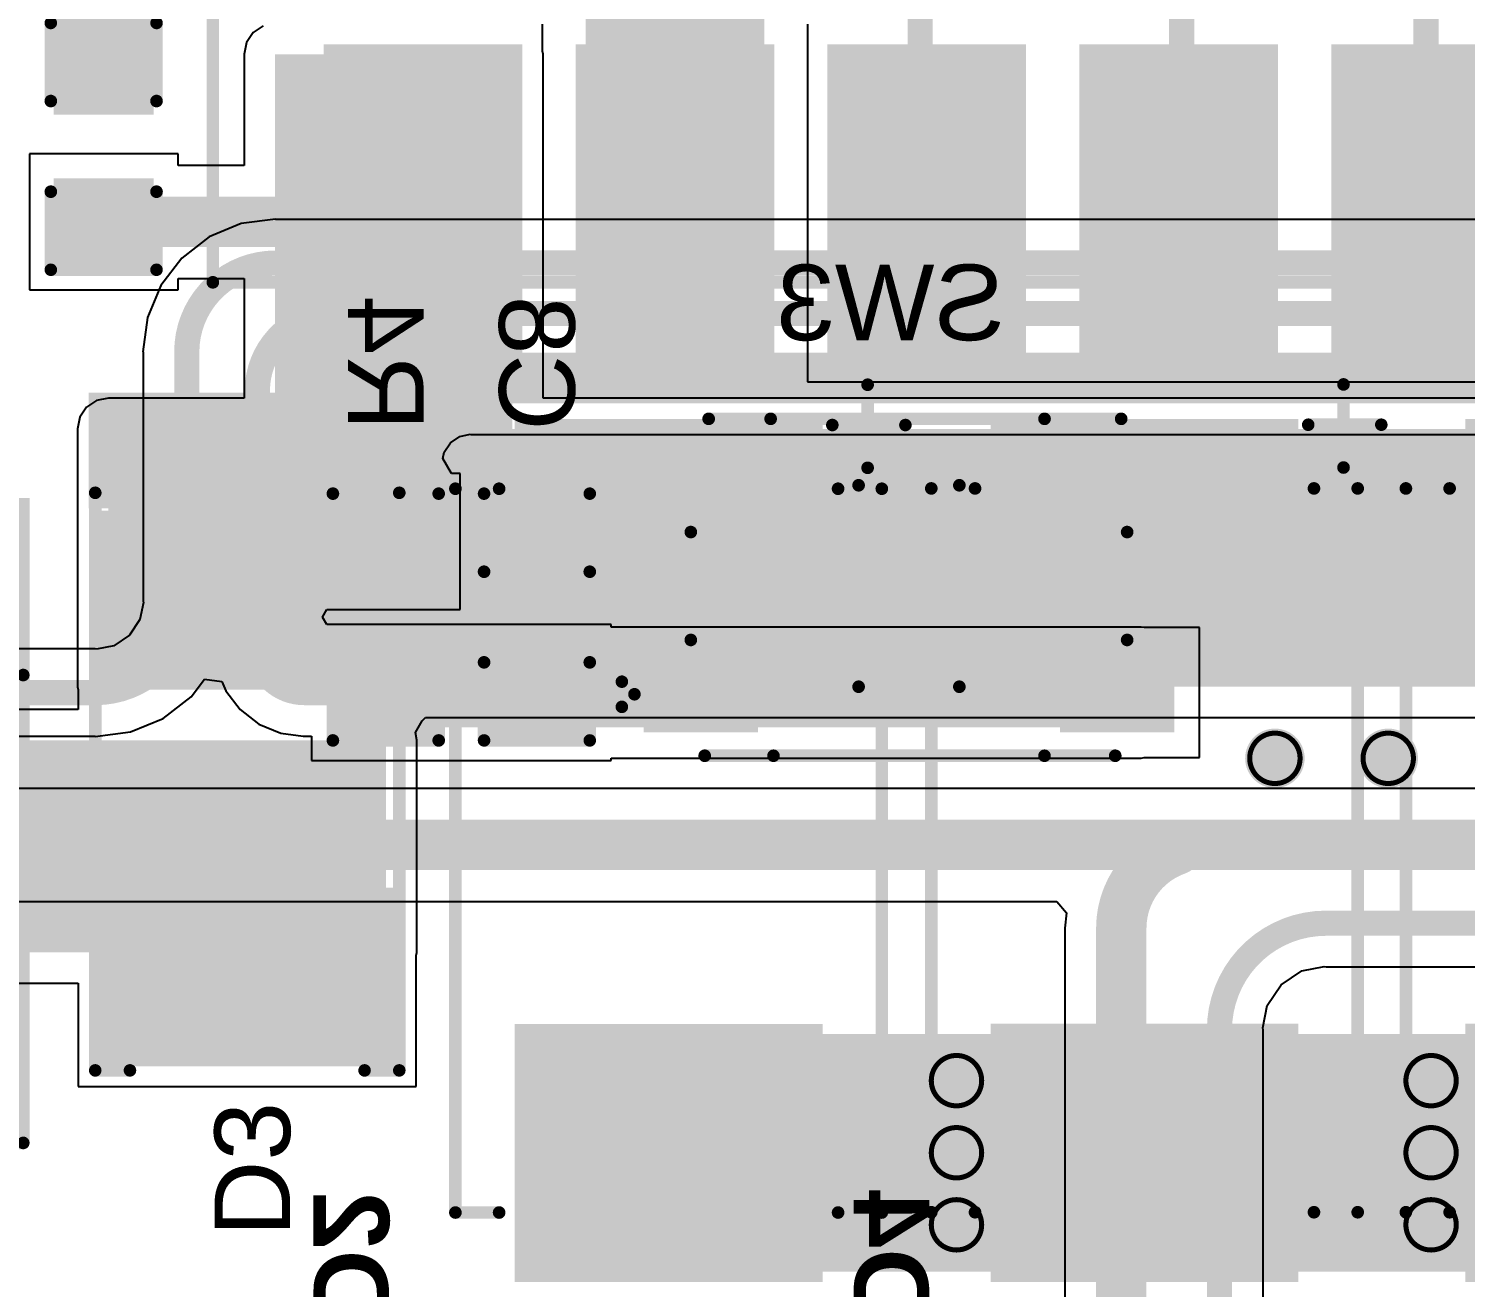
# Model space of a CAD drawing. Header units: inches. Extents: x -46 to 312, y 0 to 111.
# Drawn here: x -12.74 to 1.74, y 6.3 to 18.99 of the extents above; entities that cross this region are included whole.
import ezdxf

# ---------------------------------------------------------------- set-up
doc = ezdxf.new("R2010")
doc.units = ezdxf.units.IN
for name, color, linetype in [('Bottom Layer', 5, 'Continuous'), ('Bottom Overlay', 54, 'Continuous'), ('Bottom Paste', 16, 'Continuous'), ('Bottom Solder', 6, 'Continuous'), ('Drill Drawing', 1, 'Continuous'), ('Top Layer', 1, 'Continuous'), ('Top Overlay', 2, 'Continuous'), ('Top Paste', 8, 'Continuous'), ('Top Solder', 216, 'Continuous'), ('Via Holes', 16, 'Continuous')]:
    doc.layers.add(name, color=color, linetype=linetype)
doc.styles.add('Arial', font='', dxfattribs={"height": 0.2})
doc.styles.add('Arial_Bold', font='', dxfattribs={"height": 0.2})
doc.styles.get('Arial').set_extended_font_data('Arial')
doc.styles.get('Arial_Bold').set_extended_font_data('Arial', bold=True)

# ---------------------------------------------------------------- blocks, each defined once
blk = doc.blocks.new('TSA016A2518A_B_14')
at = {"layer": 'Bottom Layer'}
for points in [[(-2.625, 1.425), (-1.575, 1.425), (-1.575, 0.725), (-2.625, 0.725)], [(1.575, 1.425), (2.625, 1.425), (2.625, 0.725), (1.575, 0.725)], [(-2.625, -0.725), (-1.575, -0.725), (-1.575, -1.425), (-2.625, -1.425)], [(1.575, -0.725), (2.625, -0.725), (2.625, -1.425), (1.575, -1.425)]]:
    blk.add_hatch(color=5, dxfattribs=at).paths.add_polyline_path(points)
at = {"layer": 'Bottom Paste'}
for points in [[(-2.625, 1.425), (-1.575, 1.425), (-1.575, 0.725), (-2.625, 0.725)], [(1.575, 1.425), (2.625, 1.425), (2.625, 0.725), (1.575, 0.725)], [(-2.625, -0.725), (-1.575, -0.725), (-1.575, -1.425), (-2.625, -1.425)], [(1.575, -0.725), (2.625, -0.725), (2.625, -1.425), (1.575, -1.425)]]:
    blk.add_hatch(color=16, dxfattribs=at).paths.add_polyline_path(points)
at = {"layer": 'Bottom Solder'}
for points in [[(-2.676, 1.476), (-1.524, 1.476), (-1.524, 0.674), (-2.676, 0.674)], [(1.524, 1.476), (2.676, 1.476), (2.676, 0.674), (1.524, 0.674)], [(-2.676, -0.674), (-1.524, -0.674), (-1.524, -1.476), (-2.676, -1.476)], [(1.524, -0.674), (2.676, -0.674), (2.676, -1.476), (1.524, -1.476)]]:
    blk.add_hatch(color=6, dxfattribs=at).paths.add_polyline_path(points)
at = {"layer": 'Bottom Overlay', "const_width": 0.127}
for points in [[(-2.02, 1.686), (-1.395, 1.686)], [(-1.395, 1.686), (1.367, 1.686)], [(1.367, 1.686), (2.14, 1.686)], [(-0.508, 1.016), (0.508, 1.016)], [(-2.2, -0.544), (-2.2, 0.544)], [(2.2, -0.544), (2.2, 0.544)], [(-2.896, -0.965), (-2.769, -1.092)], [(-2.896, -1.219), (-2.896, -0.965)], [(-0.508, -1.016), (0.508, -1.016)], [(-2.896, -1.219), (-2.769, -1.092)], [(-2.06, -1.712), (-1.366, -1.712)], [(-1.366, -1.712), (1.366, -1.712)], [(1.366, -1.712), (2.08, -1.712)]]:
    blk.add_lwpolyline(points, dxfattribs=at)
at = {"layer": 'Bottom Overlay', "const_width": 0.0635}
for points in [[(-2.052, 1.686, 1), (-1.988, 1.686, 1)], [(-1.427, 1.686, 1), (-1.363, 1.686, 1)], [(-1.427, 1.686, 1), (-1.363, 1.686, 1)], [(1.335, 1.686, 1), (1.399, 1.686, 1)], [(1.335, 1.686, 1), (1.399, 1.686, 1)], [(2.108, 1.686, 1), (2.172, 1.686, 1)], [(-0.54, 1.016, 1), (-0.476, 1.016, 1)], [(-0.54, 1.016, 1), (-0.476, 1.016, 1)], [(0.476, 1.016, 1), (0.54, 1.016, 1)], [(0.476, 1.016, 1), (0.54, 1.016, 1)], [(-2.232, 0.544, 1), (-2.168, 0.544, 1)], [(2.168, 0.544, 1), (2.232, 0.544, 1)], [(-2.232, -0.544, 1), (-2.168, -0.544, 1)], [(2.168, -0.544, 1), (2.232, -0.544, 1)], [(-2.927, -0.965, 1), (-2.864, -0.965, 1)], [(-2.927, -0.965, 1), (-2.864, -0.965, 1)], [(-0.54, -1.016, 1), (-0.476, -1.016, 1)], [(-0.54, -1.016, 1), (-0.476, -1.016, 1)], [(0.476, -1.016, 1), (0.54, -1.016, 1)], [(0.476, -1.016, 1), (0.54, -1.016, 1)], [(-2.927, -1.219, 1), (-2.864, -1.219, 1)], [(-2.927, -1.219, 1), (-2.864, -1.219, 1)], [(-2.8, -1.092, 1), (-2.737, -1.092, 1)], [(-2.8, -1.092, 1), (-2.737, -1.092, 1)], [(-2.092, -1.712, 1), (-2.028, -1.712, 1)], [(-1.398, -1.712, 1), (-1.335, -1.712, 1)], [(-1.398, -1.712, 1), (-1.335, -1.712, 1)], [(1.335, -1.712, 1), (1.398, -1.712, 1)], [(1.335, -1.712, 1), (1.398, -1.712, 1)], [(2.048, -1.712, 1), (2.112, -1.712, 1)]]:
    blk.add_lwpolyline(points, format="xyb", close=True, dxfattribs=at)
at = {"layer": 'Bottom Overlay', "const_width": 0.127}
for points in [[(-0.508, -1.016, -1), (-0.508, 1.016)], [(0.508, 1.016, -1), (0.508, -1.016)]]:
    blk.add_lwpolyline(points, format="xyb", dxfattribs=at)
blk = doc.blocks.new('HC_12_M______SMD_17')
at = {"layer": 'Top Layer'}
for points in [[(-14.873, 6.906), (-11.873, 6.906), (-11.873, 5.106), (-14.873, 5.106)], [(-14.873, 4.366), (-11.873, 4.366), (-11.873, 2.566), (-14.873, 2.566)], [(-14.873, 1.826), (-11.873, 1.826), (-11.873, 0.026), (-14.873, 0.026)], [(-14.873, -0.714), (-11.873, -0.714), (-11.873, -2.514), (-14.873, -2.514)], [(-14.873, -3.254), (-11.873, -3.254), (-11.873, -5.054), (-14.873, -5.054)]]:
    blk.add_hatch(color=1, dxfattribs=at).paths.add_polyline_path(points)
at = {"layer": 'Top Paste'}
for points in [[(-14.873, 6.906), (-11.873, 6.906), (-11.873, 5.106), (-14.873, 5.106)], [(-14.873, 4.366), (-11.873, 4.366), (-11.873, 2.566), (-14.873, 2.566)], [(-14.873, 1.826), (-11.873, 1.826), (-11.873, 0.026), (-14.873, 0.026)], [(-14.873, -0.714), (-11.873, -0.714), (-11.873, -2.514), (-14.873, -2.514)], [(-14.873, -3.254), (-11.873, -3.254), (-11.873, -5.054), (-14.873, -5.054)]]:
    blk.add_hatch(color=8, dxfattribs=at).paths.add_polyline_path(points)
at = {"layer": 'Top Solder'}
for points in [[(-14.975, 7.008), (-11.772, 7.008), (-11.772, 5.005), (-14.975, 5.005)], [(-14.975, 4.468), (-11.772, 4.468), (-11.772, 2.465), (-14.975, 2.465)], [(-14.975, 1.928), (-11.772, 1.928), (-11.772, -0.075), (-14.975, -0.075)], [(-14.975, -0.612), (-11.772, -0.612), (-11.772, -2.615), (-14.975, -2.615)], [(-14.975, -3.152), (-11.772, -3.152), (-11.772, -5.155), (-14.975, -5.155)]]:
    blk.add_hatch(color=216, dxfattribs=at).paths.add_polyline_path(points)
at = {"layer": 'Top Overlay', "const_width": 0.127}
for points in [[(-14.173, 8.126), (13.627, 8.126)], [(-14.173, 8.126), (-14.173, -6.274)]]:
    blk.add_lwpolyline(points, dxfattribs=at)
at = {"layer": 'Top Overlay', "const_width": 0.0635}
blk.add_lwpolyline([(-14.205, 8.126, 1), (-14.141, 8.126, 1)], format="xyb", close=True, dxfattribs=at)
blk.add_lwpolyline([(-14.205, 8.126, 1), (-14.141, 8.126, 1)], format="xyb", close=True, dxfattribs=at)
blk = doc.blocks.new('CASE_D_20')
at = {"layer": 'Top Layer'}
for points in [[(-4.25, 1.45), (-1.85, 1.45), (-1.85, -1.45), (-4.25, -1.45)], [(1.85, 1.45), (4.25, 1.45), (4.25, -1.45), (1.85, -1.45)]]:
    blk.add_hatch(color=1, dxfattribs=at).paths.add_polyline_path(points)
at = {"layer": 'Top Paste'}
for points in [[(-4.25, 1.45), (-1.85, 1.45), (-1.85, -1.45), (-4.25, -1.45)], [(1.85, 1.45), (4.25, 1.45), (4.25, -1.45), (1.85, -1.45)]]:
    blk.add_hatch(color=8, dxfattribs=at).paths.add_polyline_path(points)
at = {"layer": 'Top Solder'}
for points in [[(-4.352, 1.552), (-1.748, 1.552), (-1.748, -1.552), (-4.352, -1.552)], [(1.748, 1.552), (4.352, 1.552), (4.352, -1.552), (1.748, -1.552)]]:
    blk.add_hatch(color=216, dxfattribs=at).paths.add_polyline_path(points)
at = {"layer": 'Top Overlay', "const_width": 0.127}
for points in [[(-4.293, 1.651), (-4.293, 2.388)], [(-3.65, 1.709), (-3.65, 2.15)], [(3.65, 2.15), (-3.65, 2.15)], [(3.65, 1.709), (3.65, 2.15)], [(-3.861, 2.007), (-4.699, 2.007)], [(-3.65, -2.15), (-3.65, -1.709)], [(3.65, -2.15), (3.65, -1.709)], [(3.65, -2.15), (-3.65, -2.15)]]:
    blk.add_lwpolyline(points, dxfattribs=at)
at = {"layer": 'Top Overlay', "const_width": 0.0635}
for points in [[(-4.324, 2.388, 1), (-4.261, 2.388, 1)], [(-3.682, 2.15, 1), (-3.618, 2.15, 1)], [(-3.682, 2.15, 1), (-3.618, 2.15, 1)], [(3.618, 2.15, 1), (3.682, 2.15, 1)], [(3.618, 2.15, 1), (3.682, 2.15, 1)], [(-4.731, 2.007, 1), (-4.667, 2.007, 1)], [(-3.893, 2.007, 1), (-3.829, 2.007, 1)], [(-3.682, 1.709, 1), (-3.618, 1.709, 1)], [(3.618, 1.709, 1), (3.682, 1.709, 1)], [(-4.324, 1.651, 1), (-4.261, 1.651, 1)], [(-3.682, -1.709, 1), (-3.618, -1.709, 1)], [(3.618, -1.709, 1), (3.682, -1.709, 1)], [(-3.682, -2.15, 1), (-3.618, -2.15, 1)], [(-3.682, -2.15, 1), (-3.618, -2.15, 1)], [(3.618, -2.15, 1), (3.682, -2.15, 1)], [(3.618, -2.15, 1), (3.682, -2.15, 1)]]:
    blk.add_lwpolyline(points, format="xyb", close=True, dxfattribs=at)
blk = doc.blocks.new('CASE_D_21')
at = {"layer": 'Top Layer'}
for points in [[(-4.25, 1.45), (-1.85, 1.45), (-1.85, -1.45), (-4.25, -1.45)], [(1.85, 1.45), (4.25, 1.45), (4.25, -1.45), (1.85, -1.45)]]:
    blk.add_hatch(color=1, dxfattribs=at).paths.add_polyline_path(points)
at = {"layer": 'Top Paste'}
for points in [[(-4.25, 1.45), (-1.85, 1.45), (-1.85, -1.45), (-4.25, -1.45)], [(1.85, 1.45), (4.25, 1.45), (4.25, -1.45), (1.85, -1.45)]]:
    blk.add_hatch(color=8, dxfattribs=at).paths.add_polyline_path(points)
at = {"layer": 'Top Solder'}
for points in [[(-4.352, 1.552), (-1.748, 1.552), (-1.748, -1.552), (-4.352, -1.552)], [(1.748, 1.552), (4.352, 1.552), (4.352, -1.552), (1.748, -1.552)]]:
    blk.add_hatch(color=216, dxfattribs=at).paths.add_polyline_path(points)
at = {"layer": 'Top Overlay', "const_width": 0.127}
for points in [[(-4.293, 1.651), (-4.293, 2.388)], [(3.65, 2.15), (-3.65, 2.15)], [(-3.65, 1.709), (-3.65, 2.15)], [(3.65, 1.709), (3.65, 2.15)], [(-3.861, 2.007), (-4.699, 2.007)], [(-3.65, -2.15), (-3.65, -1.709)], [(3.65, -2.15), (3.65, -1.709)], [(3.65, -2.15), (-3.65, -2.15)]]:
    blk.add_lwpolyline(points, dxfattribs=at)
at = {"layer": 'Top Overlay', "const_width": 0.0635}
for points in [[(-4.324, 2.388, 1), (-4.261, 2.388, 1)], [(-3.682, 2.15, 1), (-3.618, 2.15, 1)], [(-3.682, 2.15, 1), (-3.618, 2.15, 1)], [(3.618, 2.15, 1), (3.682, 2.15, 1)], [(3.618, 2.15, 1), (3.682, 2.15, 1)], [(-4.731, 2.007, 1), (-4.667, 2.007, 1)], [(-3.893, 2.007, 1), (-3.829, 2.007, 1)], [(-3.682, 1.709, 1), (-3.618, 1.709, 1)], [(3.618, 1.709, 1), (3.682, 1.709, 1)], [(-4.324, 1.651, 1), (-4.261, 1.651, 1)], [(-3.682, -1.709, 1), (-3.618, -1.709, 1)], [(3.618, -1.709, 1), (3.682, -1.709, 1)], [(-3.682, -2.15, 1), (-3.618, -2.15, 1)], [(-3.682, -2.15, 1), (-3.618, -2.15, 1)], [(3.618, -2.15, 1), (3.682, -2.15, 1)], [(3.618, -2.15, 1), (3.682, -2.15, 1)]]:
    blk.add_lwpolyline(points, format="xyb", close=True, dxfattribs=at)
blk = doc.blocks.new('SMA_DO_214AC__58')
at = {"layer": 'Top Layer'}
for points in [[(-2.7, 1.4), (-1.1, 1.4), (-1.1, -1.4), (-2.7, -1.4)], [(1.1, 1.4), (2.7, 1.4), (2.7, -1.4), (1.1, -1.4)]]:
    blk.add_hatch(color=1, dxfattribs=at).paths.add_polyline_path(points)
at = {"layer": 'Top Overlay'}
blk.add_hatch(color=2, dxfattribs=at).paths.add_polyline_path([(-3.992, -1.6), (-2.825, -1.6), (-2.825, 1.6), (-3.992, 1.6)])
at = {"layer": 'Top Paste'}
for points in [[(-2.7, 1.4), (-1.1, 1.4), (-1.1, -1.4), (-2.7, -1.4)], [(1.1, 1.4), (2.7, 1.4), (2.7, -1.4), (1.1, -1.4)]]:
    blk.add_hatch(color=8, dxfattribs=at).paths.add_polyline_path(points)
at = {"layer": 'Top Solder'}
for points in [[(-2.802, 1.502), (-0.998, 1.502), (-0.998, -1.502), (-2.802, -1.502)], [(0.998, 1.502), (2.802, 1.502), (2.802, -1.502), (0.998, -1.502)]]:
    blk.add_hatch(color=216, dxfattribs=at).paths.add_polyline_path(points)
at = {"layer": 'Top Overlay', "const_width": 0.127}
for points in [[(2.842, 1.533), (-2.983, 1.533)], [(2.842, 1.183), (2.842, 1.533)], [(2.842, -1.533), (2.842, -1.183)], [(2.842, -1.533), (-2.983, -1.533)]]:
    blk.add_lwpolyline(points, dxfattribs=at)
at = {"layer": 'Top Overlay', "const_width": 0.0635}
for points in [[(-3.015, 1.533, 1), (-2.951, 1.533, 1)], [(2.811, 1.533, 1), (2.874, 1.533, 1)], [(2.811, 1.533, 1), (2.874, 1.533, 1)], [(2.811, 1.183, 1), (2.874, 1.183, 1)], [(2.811, -1.183, 1), (2.874, -1.183, 1)], [(-3.015, -1.533, 1), (-2.951, -1.533, 1)], [(2.811, -1.533, 1), (2.874, -1.533, 1)], [(2.811, -1.533, 1), (2.874, -1.533, 1)]]:
    blk.add_lwpolyline(points, format="xyb", close=True, dxfattribs=at)
blk = doc.blocks.new('SMA_60')
at = {"layer": 'Top Layer'}
for points in [[(-3.25, 0.85), (-0.75, 0.85), (-0.75, -0.85), (-3.25, -0.85)], [(0.75, 0.85), (3.25, 0.85), (3.25, -0.85), (0.75, -0.85)]]:
    blk.add_hatch(color=1, dxfattribs=at).paths.add_polyline_path(points)
at = {"layer": 'Top Overlay'}
for points in [[(-4.445, -1.422), (-3.278, -1.422), (-3.278, 1.422), (-4.445, 1.422)], [(-3.3, 0.924), (-2.596, 0.924), (-2.596, 1.422), (-3.3, 1.422)], [(-3.3, -1.422), (-2.596, -1.422), (-2.596, -0.924), (-3.3, -0.924)]]:
    blk.add_hatch(color=2, dxfattribs=at).paths.add_polyline_path(points)
at = {"layer": 'Top Paste'}
for points in [[(-3.25, 0.85), (-0.75, 0.85), (-0.75, -0.85), (-3.25, -0.85)], [(0.75, 0.85), (3.25, 0.85), (3.25, -0.85), (0.75, -0.85)]]:
    blk.add_hatch(color=8, dxfattribs=at).paths.add_polyline_path(points)
at = {"layer": 'Top Solder'}
for points in [[(-3.352, 0.952), (-0.648, 0.952), (-0.648, -0.952), (-3.352, -0.952)], [(0.648, 0.952), (3.352, 0.952), (3.352, -0.952), (0.648, -0.952)]]:
    blk.add_hatch(color=216, dxfattribs=at).paths.add_polyline_path(points)
at = {"layer": 'Top Overlay', "const_width": 0.127}
for points in [[(2.061, 1.358), (-2.658, 1.358)], [(2.061, 1.012), (2.061, 1.358)], [(2.061, -1.358), (2.061, -1.012)], [(2.061, -1.358), (-2.658, -1.358)]]:
    blk.add_lwpolyline(points, dxfattribs=at)
at = {"layer": 'Top Overlay', "const_width": 0.0635}
for points in [[(-2.69, 1.358, 1), (-2.626, 1.358, 1)], [(2.029, 1.358, 1), (2.093, 1.358, 1)], [(2.029, 1.358, 1), (2.093, 1.358, 1)], [(2.029, 1.012, 1), (2.093, 1.012, 1)], [(2.029, -1.012, 1), (2.093, -1.012, 1)], [(-2.69, -1.358, 1), (-2.626, -1.358, 1)], [(2.029, -1.358, 1), (2.093, -1.358, 1)], [(2.029, -1.358, 1), (2.093, -1.358, 1)]]:
    blk.add_lwpolyline(points, format="xyb", close=True, dxfattribs=at)
blk = doc.blocks.new('RES_0603_B_87')
at = {"layer": 'Bottom Layer'}
for points in [[(-1.143, -0.4445), (-1.143, 0.4445), (-0.381, 0.4445), (-0.381, -0.4445)], [(0.381, -0.4445), (0.381, 0.4445), (1.143, 0.4445), (1.143, -0.4445)]]:
    blk.add_hatch(color=5, dxfattribs=at).paths.add_polyline_path(points)
at = {"layer": 'Bottom Paste'}
for points in [[(-1.143, -0.4445), (-1.143, 0.4445), (-0.381, 0.4445), (-0.381, -0.4445)], [(0.381, -0.4445), (0.381, 0.4445), (1.143, 0.4445), (1.143, -0.4445)]]:
    blk.add_hatch(color=16, dxfattribs=at).paths.add_polyline_path(points)
at = {"layer": 'Bottom Solder'}
for points in [[(-1.2446, -0.5461), (-1.2446, 0.5461), (-0.2794, 0.5461), (-0.2794, -0.5461)], [(0.2794, -0.5461), (0.2794, 0.5461), (1.2446, 0.5461), (1.2446, -0.5461)]]:
    blk.add_hatch(color=6, dxfattribs=at).paths.add_polyline_path(points)
at = {"layer": 'Bottom Overlay', "const_width": 0.127}
for points in [[(-1.2446, -0.5334), (-1.2446, 0.5334)], [(1.2446, 0.5334), (-1.2446, 0.5334)], [(1.2446, -0.5334), (1.2446, 0.5334)], [(1.2446, -0.5334), (-1.2446, -0.5334)]]:
    blk.add_lwpolyline(points, dxfattribs=at)
at = {"layer": 'Bottom Overlay', "const_width": 0.0635}
for points in [[(-1.27635, 0.5334, 1), (-1.21285, 0.5334, 1)], [(-1.27635, 0.5334, 1), (-1.21285, 0.5334, 1)], [(1.21285, 0.5334, 1), (1.27635, 0.5334, 1)], [(1.21285, 0.5334, 1), (1.27635, 0.5334, 1)], [(-1.27635, -0.5334, 1), (-1.21285, -0.5334, 1)], [(-1.27635, -0.5334, 1), (-1.21285, -0.5334, 1)], [(1.21285, -0.5334, 1), (1.27635, -0.5334, 1)], [(1.21285, -0.5334, 1), (1.27635, -0.5334, 1)]]:
    blk.add_lwpolyline(points, format="xyb", close=True, dxfattribs=at)
blk = doc.blocks.new('CASE_D_91')
at = {"layer": 'Top Layer'}
for points in [[(-4.25, 1.45), (-1.85, 1.45), (-1.85, -1.45), (-4.25, -1.45)], [(1.85, 1.45), (4.25, 1.45), (4.25, -1.45), (1.85, -1.45)]]:
    blk.add_hatch(color=1, dxfattribs=at).paths.add_polyline_path(points)
at = {"layer": 'Top Paste'}
for points in [[(-4.25, 1.45), (-1.85, 1.45), (-1.85, -1.45), (-4.25, -1.45)], [(1.85, 1.45), (4.25, 1.45), (4.25, -1.45), (1.85, -1.45)]]:
    blk.add_hatch(color=8, dxfattribs=at).paths.add_polyline_path(points)
at = {"layer": 'Top Solder'}
for points in [[(-4.352, 1.552), (-1.748, 1.552), (-1.748, -1.552), (-4.352, -1.552)], [(1.748, 1.552), (4.352, 1.552), (4.352, -1.552), (1.748, -1.552)]]:
    blk.add_hatch(color=216, dxfattribs=at).paths.add_polyline_path(points)
at = {"layer": 'Top Overlay', "const_width": 0.127}
for points in [[(-4.293, 1.651), (-4.293, 2.388)], [(-3.65, 1.709), (-3.65, 2.15)], [(3.65, 2.15), (-3.65, 2.15)], [(3.65, 1.709), (3.65, 2.15)], [(-3.861, 2.007), (-4.699, 2.007)], [(-3.65, -2.15), (-3.65, -1.709)], [(3.65, -2.15), (3.65, -1.709)], [(3.65, -2.15), (-3.65, -2.15)]]:
    blk.add_lwpolyline(points, dxfattribs=at)
at = {"layer": 'Top Overlay', "const_width": 0.0635}
for points in [[(-4.324, 2.388, 1), (-4.261, 2.388, 1)], [(-3.682, 2.15, 1), (-3.618, 2.15, 1)], [(-3.682, 2.15, 1), (-3.618, 2.15, 1)], [(3.618, 2.15, 1), (3.682, 2.15, 1)], [(3.618, 2.15, 1), (3.682, 2.15, 1)], [(-4.731, 2.007, 1), (-4.667, 2.007, 1)], [(-3.893, 2.007, 1), (-3.829, 2.007, 1)], [(-3.682, 1.709, 1), (-3.618, 1.709, 1)], [(3.618, 1.709, 1), (3.682, 1.709, 1)], [(-4.324, 1.651, 1), (-4.261, 1.651, 1)], [(-3.682, -1.709, 1), (-3.618, -1.709, 1)], [(3.618, -1.709, 1), (3.682, -1.709, 1)], [(-3.682, -2.15, 1), (-3.618, -2.15, 1)], [(-3.682, -2.15, 1), (-3.618, -2.15, 1)], [(3.618, -2.15, 1), (3.682, -2.15, 1)], [(3.618, -2.15, 1), (3.682, -2.15, 1)]]:
    blk.add_lwpolyline(points, format="xyb", close=True, dxfattribs=at)
blk = doc.blocks.new('C__0603_B_93')
at = {"layer": 'Bottom Layer'}
for points in [[(-1.143, -0.445), (-1.143, 0.445), (-0.381, 0.445), (-0.381, -0.445)], [(0.381, -0.445), (0.381, 0.445), (1.143, 0.445), (1.143, -0.445)]]:
    blk.add_hatch(color=5, dxfattribs=at).paths.add_polyline_path(points)
at = {"layer": 'Bottom Paste'}
for points in [[(-1.143, -0.445), (-1.143, 0.445), (-0.381, 0.445), (-0.381, -0.445)], [(0.381, -0.445), (0.381, 0.445), (1.143, 0.445), (1.143, -0.445)]]:
    blk.add_hatch(color=16, dxfattribs=at).paths.add_polyline_path(points)
at = {"layer": 'Bottom Solder'}
for points in [[(-1.203, -0.504), (-1.203, 0.504), (-0.321, 0.504), (-0.321, -0.504)], [(0.321, -0.504), (0.321, 0.504), (1.203, 0.504), (1.203, -0.504)]]:
    blk.add_hatch(color=6, dxfattribs=at).paths.add_polyline_path(points)
at = {"layer": 'Bottom Overlay', "const_width": 0.127}
for points in [[(-1.245, 0.533), (-0.457, 0.533)], [(-1.245, 0.533), (-1.245, -0.533)], [(0.457, 0.533), (1.245, 0.533)], [(1.245, 0.533), (1.245, -0.533)], [(-1.245, -0.533), (-0.457, -0.533)], [(0.457, -0.533), (1.245, -0.533)]]:
    blk.add_lwpolyline(points, dxfattribs=at)
at = {"layer": 'Bottom Overlay', "const_width": 0.0635}
for points in [[(-1.276, 0.533, 1), (-1.213, 0.533, 1)], [(-1.276, 0.533, 1), (-1.213, 0.533, 1)], [(-0.489, 0.533, 1), (-0.425, 0.533, 1)], [(0.425, 0.533, 1), (0.489, 0.533, 1)], [(1.213, 0.533, 1), (1.276, 0.533, 1)], [(1.213, 0.533, 1), (1.276, 0.533, 1)], [(-1.276, -0.533, 1), (-1.213, -0.533, 1)], [(-1.276, -0.533, 1), (-1.213, -0.533, 1)], [(-0.489, -0.533, 1), (-0.425, -0.533, 1)], [(0.425, -0.533, 1), (0.489, -0.533, 1)], [(1.213, -0.533, 1), (1.276, -0.533, 1)], [(1.213, -0.533, 1), (1.276, -0.533, 1)]]:
    blk.add_lwpolyline(points, format="xyb", close=True, dxfattribs=at)
blk = doc.blocks.new('C__0603_99')
at = {"layer": 'Top Layer'}
for points in [[(-0.381, 0.445), (-0.381, -0.445), (-1.143, -0.445), (-1.143, 0.445)], [(1.143, 0.445), (1.143, -0.445), (0.381, -0.445), (0.381, 0.445)]]:
    blk.add_hatch(color=1, dxfattribs=at).paths.add_polyline_path(points)
at = {"layer": 'Top Paste'}
for points in [[(-0.381, 0.445), (-0.381, -0.445), (-1.143, -0.445), (-1.143, 0.445)], [(1.143, 0.445), (1.143, -0.445), (0.381, -0.445), (0.381, 0.445)]]:
    blk.add_hatch(color=8, dxfattribs=at).paths.add_polyline_path(points)
at = {"layer": 'Top Solder'}
for points in [[(-0.321, 0.504), (-0.321, -0.504), (-1.203, -0.504), (-1.203, 0.504)], [(1.203, 0.504), (1.203, -0.504), (0.321, -0.504), (0.321, 0.504)]]:
    blk.add_hatch(color=216, dxfattribs=at).paths.add_polyline_path(points)
at = {"layer": 'Top Overlay', "const_width": 0.127}
for points in [[(-1.245, 0.533), (-1.245, -0.533)], [(-1.245, 0.533), (-0.457, 0.533)], [(0.457, 0.533), (1.245, 0.533)], [(1.245, 0.533), (1.245, -0.533)], [(-1.245, -0.533), (-0.457, -0.533)], [(0.457, -0.533), (1.245, -0.533)]]:
    blk.add_lwpolyline(points, dxfattribs=at)
at = {"layer": 'Top Overlay', "const_width": 0.0635}
for points in [[(-1.276, 0.533, 1), (-1.213, 0.533, 1)], [(-1.276, 0.533, 1), (-1.213, 0.533, 1)], [(-0.489, 0.533, 1), (-0.425, 0.533, 1)], [(0.425, 0.533, 1), (0.489, 0.533, 1)], [(1.213, 0.533, 1), (1.276, 0.533, 1)], [(1.213, 0.533, 1), (1.276, 0.533, 1)], [(-1.276, -0.533, 1), (-1.213, -0.533, 1)], [(-1.276, -0.533, 1), (-1.213, -0.533, 1)], [(-0.489, -0.533, 1), (-0.425, -0.533, 1)], [(0.425, -0.533, 1), (0.489, -0.533, 1)], [(1.213, -0.533, 1), (1.276, -0.533, 1)], [(1.213, -0.533, 1), (1.276, -0.533, 1)]]:
    blk.add_lwpolyline(points, format="xyb", close=True, dxfattribs=at)

msp = doc.modelspace()

# ---------------------------------------------------------------- hatches: boundary and pattern name
at = {"layer": 'Bottom Layer'}
msp.add_hatch(color=5, dxfattribs=at).paths.add_polyline_path([(-1.527, 12.646), (-9.144, 12.646), (-9.144, 11.946), (-1.527, 11.946)])
h = msp.add_hatch(color=5, dxfattribs=at)
edge = h.paths.add_edge_path()
edge.add_arc((-0.178, 11.633), 0.3, 0, 360)
h = msp.add_hatch(color=5, dxfattribs=at)
edge = h.paths.add_edge_path()
edge.add_arc((0.965, 11.633), 0.3, 0, 360)
h = msp.add_hatch(color=5, dxfattribs=at)
edge = h.paths.add_edge_path()
edge.add_arc((-3.389, 8.382), 0.3, 0, 360)
h = msp.add_hatch(color=5, dxfattribs=at)
edge = h.paths.add_edge_path()
edge.add_arc((1.397, 8.382), 0.3, 0, 360)
h = msp.add_hatch(color=5, dxfattribs=at)
edge = h.paths.add_edge_path()
edge.add_arc((-3.389, 7.655), 0.3, 0, 360)
h = msp.add_hatch(color=5, dxfattribs=at)
edge = h.paths.add_edge_path()
edge.add_arc((1.397, 7.655), 0.3, 0, 360)
h = msp.add_hatch(color=5, dxfattribs=at)
edge = h.paths.add_edge_path()
edge.add_arc((-3.389, 6.928), 0.3, 0, 360)
h = msp.add_hatch(color=5, dxfattribs=at)
edge = h.paths.add_edge_path()
edge.add_arc((1.397, 6.928), 0.3, 0, 360)
at = {"layer": 'Top Layer'}
for points in [[(-7.128, 17.018), (-5.328, 17.018), (-5.328, 19.797), (-7.128, 19.797)], [(-10.262, 12.428), (-7.868, 12.428), (-7.868, 18.734), (-10.262, 18.734)], [(-11.941, 12.355), (4.743, 12.355), (4.743, 14.955), (-11.941, 14.955)], [(-15.008, 9.676), (-9.141, 9.676), (-9.141, 11.815), (-15.008, 11.815)], [(-7.742, 6.455), (4.743, 6.455), (4.743, 8.852), (-7.742, 8.852)]]:
    msp.add_hatch(color=1, dxfattribs=at).paths.add_polyline_path(points)
h = msp.add_hatch(color=1, dxfattribs=at)
edge = h.paths.add_edge_path()
edge.add_arc((-0.178, 11.633), 0.3, 0, 360)
h = msp.add_hatch(color=1, dxfattribs=at)
edge = h.paths.add_edge_path()
edge.add_arc((0.965, 11.633), 0.3, 0, 360)
h = msp.add_hatch(color=1, dxfattribs=at)
edge = h.paths.add_edge_path()
edge.add_arc((-3.389, 8.382), 0.3, 0, 360)
h = msp.add_hatch(color=1, dxfattribs=at)
edge = h.paths.add_edge_path()
edge.add_arc((1.397, 8.382), 0.3, 0, 360)
h = msp.add_hatch(color=1, dxfattribs=at)
edge = h.paths.add_edge_path()
edge.add_arc((-3.389, 7.655), 0.3, 0, 360)
h = msp.add_hatch(color=1, dxfattribs=at)
edge = h.paths.add_edge_path()
edge.add_arc((1.397, 7.655), 0.3, 0, 360)
h = msp.add_hatch(color=1, dxfattribs=at)
edge = h.paths.add_edge_path()
edge.add_arc((-3.389, 6.928), 0.3, 0, 360)
h = msp.add_hatch(color=1, dxfattribs=at)
edge = h.paths.add_edge_path()
edge.add_arc((1.397, 6.928), 0.3, 0, 360)
at = {"layer": 'Via Holes'}
h = msp.add_hatch(color=7, dxfattribs=at)
edge = h.paths.add_edge_path()
edge.add_arc((-0.178, 11.633), 0.15, 0, 360)
h = msp.add_hatch(color=7, dxfattribs=at)
edge = h.paths.add_edge_path()
edge.add_arc((0.965, 11.633), 0.15, 0, 360)
h = msp.add_hatch(color=7, dxfattribs=at)
edge = h.paths.add_edge_path()
edge.add_arc((-3.389, 8.382), 0.15, 0, 360)
h = msp.add_hatch(color=7, dxfattribs=at)
edge = h.paths.add_edge_path()
edge.add_arc((1.397, 8.382), 0.15, 0, 360)
h = msp.add_hatch(color=7, dxfattribs=at)
edge = h.paths.add_edge_path()
edge.add_arc((-3.389, 7.655), 0.15, 0, 360)
h = msp.add_hatch(color=7, dxfattribs=at)
edge = h.paths.add_edge_path()
edge.add_arc((1.397, 7.655), 0.15, 0, 360)
h = msp.add_hatch(color=7, dxfattribs=at)
edge = h.paths.add_edge_path()
edge.add_arc((-3.389, 6.928), 0.15, 0, 360)
h = msp.add_hatch(color=7, dxfattribs=at)
edge = h.paths.add_edge_path()
edge.add_arc((1.397, 6.928), 0.15, 0, 360)

# ---------------------------------------------------------------- linework, layer by layer
at = {"layer": 'Bottom Layer'}
for p, q in [((-10.601, 17.026), (-10.924, 16.892)), ((-10.255, 17.071), (-10.601, 17.026)), ((-10.255, 17.068), (-10.255, 17.071)), ((2.582, 17.068), (-10.255, 17.068)), ((-10.924, 16.892), (-11.202, 16.679)), ((-11.202, 16.679), (-11.414, 16.402)), ((-11.414, 16.402), (-11.548, 16.079)), ((-11.548, 16.079), (-11.594, 15.732)), ((-11.594, 15.732), (-11.591, 15.732)), ((-11.591, 15.732), (-11.591, 13.219)), ((-8.556, 14.721), (-8.492, 14.816)), ((-8.492, 14.816), (-8.396, 14.88)), ((-8.396, 14.88), (-8.293, 14.901)), ((-8.293, 14.901), (-8.284, 14.899)), ((-8.284, 14.899), (2.935, 14.899)), ((-8.568, 14.658), (-8.556, 14.721)), ((-8.482, 14.506), (-8.568, 14.658)), ((-8.395, 14.506), (-8.482, 14.506)), ((-8.395, 13.134), (-8.395, 14.506)), ((-11.588, 13.206), (-11.623, 13.032)), ((-11.591, 13.219), (-11.588, 13.206)), ((-9.783, 13.058), (-9.738, 13.134)), ((-9.738, 12.982), (-9.783, 13.058)), ((-9.738, 13.134), (-8.395, 13.134)), ((-11.623, 13.032), (-11.729, 12.874)), ((-8.395, 12.982), (-9.738, 12.982)), ((-8.369, 12.982), (-8.395, 12.982)), ((-8.395, 12.982), (-8.395, 12.982)), ((-6.871, 12.982), (-8.369, 12.982)), ((-8.369, 12.982), (-8.369, 12.982)), ((-6.871, 12.957), (-6.871, 12.982)), ((-1.527, 12.957), (-6.871, 12.957)), ((-1.497, 12.951), (-1.527, 12.957)), ((-0.938, 12.951), (-1.497, 12.951)), ((-0.938, 11.641), (-0.938, 12.951)), ((-11.887, 12.768), (-12.061, 12.734)), ((-11.729, 12.874), (-11.887, 12.768)), ((-12.074, 12.736), (-14.259, 12.736)), ((-12.061, 12.734), (-12.074, 12.736)), ((-11.107, 12.253), (-10.971, 12.431)), ((-10.971, 12.431), (-10.796, 12.408)), ((-10.796, 12.408), (-10.757, 12.313)), ((-11.39, 12.036), (-11.107, 12.253)), ((-10.757, 12.313), (-10.612, 12.124)), ((-11.72, 11.899), (-11.39, 12.036)), ((-10.612, 12.124), (-10.423, 11.979)), ((-12.074, 11.853), (-11.72, 11.899)), ((-10.423, 11.979), (-10.203, 11.888)), ((-10.203, 11.888), (-9.976, 11.858)), ((-14.259, 11.856), (-12.074, 11.856)), ((-12.074, 11.856), (-12.074, 11.853)), ((-9.976, 11.858), (-9.966, 11.856)), ((-9.966, 11.856), (-9.893, 11.856)), ((-9.893, 11.856), (-9.893, 11.61)), ((-9.893, 11.61), (-8.395, 11.61)), ((-8.395, 11.61), (-8.395, 11.61)), ((-8.395, 11.61), (-8.369, 11.61)), ((-8.369, 11.61), (-8.369, 11.61)), ((-8.369, 11.61), (-6.871, 11.61)), ((-6.871, 11.61), (-6.871, 11.635)), ((-6.871, 11.635), (-1.527, 11.635)), ((-1.527, 11.635), (-1.497, 11.641)), ((-1.497, 11.641), (-0.938, 11.641)), ((2.799, 11.329), (-14.259, 11.329)), ((-14.259, 10.19), (-2.378, 10.19)), ((-2.378, 10.19), (-2.278, 10.075)), ((-2.278, 10.075), (-2.298, 9.921)), ((-2.298, 9.921), (-2.297, 9.921)), ((-2.297, 9.921), (-2.297, 2.675)), ((-0.116, 9.35), (0.092, 9.489)), ((0.092, 9.489), (0.318, 9.534)), ((0.318, 9.534), (0.338, 9.53)), ((0.338, 9.53), (3.513, 9.53)), ((-0.256, 9.141), (-0.116, 9.35)), ((-0.3, 8.915), (-0.256, 9.141)), ((-0.296, 8.895), (-0.3, 8.915)), ((-0.296, 3.854), (-0.296, 8.895))]:
    msp.add_line(p, q, dxfattribs=at)
for points, const_width in [([(-11.151, 15.732, -0.414214), (-10.255, 16.628)], 0.254), ([(-10.439, 15.342, -0.414214), (-9.661, 16.12)], 0.254), ([(-9.144, 14.608, -0.414214), (-8.284, 15.469)], 0.508), ([(-11.151, 13.219, -0.414214), (-12.074, 12.296)], 0.254), ([(-9.966, 12.296, -0.414214), (-10.439, 12.769)], 0.254), ([(-1.727, 9.921, -0.317881), (-1.168, 10.711)], 0.508), ([(-0.737, 8.895, -0.414214), (0.338, 9.97)], 0.254)]:
    msp.add_lwpolyline(points, format="xyb", dxfattribs=dict(at, const_width=const_width))
for points, const_width in [([(-10.255, 16.628), (2.612, 16.628)], 0.254), ([(-9.661, 16.12), (2.965, 16.12)], 0.254), ([(-11.151, 13.219), (-11.151, 15.732)], 0.254), ([(-8.284, 15.469), (3.505, 15.469)], 0.508), ([(-10.439, 12.769), (-10.439, 15.342)], 0.254), ([(-9.144, 13.82), (-9.144, 14.608)], 0.508), ([(-16.171, 12.296), (-12.074, 12.296)], 0.254), ([(-9.966, 12.296), (-9.144, 12.296)], 0.254), ([(-15.008, 10.759), (2.799, 10.759)], 0.508), ([(-1.727, 2.675), (-1.727, 9.921)], 0.508), ([(0.338, 9.97), (3.513, 9.97)], 0.254), ([(-0.737, 1.829), (-0.737, 8.895)], 0.254)]:
    msp.add_lwpolyline(points, dxfattribs=dict(at, const_width=const_width))
for points, const_width in [([(-10.318, 16.628, 1), (-10.191, 16.628, 1)], 0.127), ([(-10.318, 16.628, 1), (-10.191, 16.628, 1)], 0.127), ([(-9.724, 16.12, 1), (-9.597, 16.12, 1)], 0.127), ([(-9.724, 16.12, 1), (-9.597, 16.12, 1)], 0.127), ([(-11.214, 15.732, 1), (-11.087, 15.732, 1)], 0.127), ([(-11.214, 15.732, 1), (-11.087, 15.732, 1)], 0.127), ([(-8.411, 15.469, 1), (-8.157, 15.469, 1)], 0.254), ([(-8.411, 15.469, 1), (-8.157, 15.469, 1)], 0.254), ([(-10.503, 15.342, 1), (-10.376, 15.342, 1)], 0.127), ([(-10.503, 15.342, 1), (-10.376, 15.342, 1)], 0.127), ([(-9.271, 14.608, 1), (-9.017, 14.608, 1)], 0.254), ([(-9.271, 14.608, 1), (-9.017, 14.608, 1)], 0.254), ([(-9.271, 13.82, 1), (-9.017, 13.82, 1)], 0.254), ([(-11.214, 13.219, 1), (-11.087, 13.219, 1)], 0.127), ([(-11.214, 13.219, 1), (-11.087, 13.219, 1)], 0.127), ([(-10.503, 12.769, 1), (-10.376, 12.769, 1)], 0.127), ([(-10.503, 12.769, 1), (-10.376, 12.769, 1)], 0.127), ([(-12.137, 12.296, 1), (-12.01, 12.296, 1)], 0.127), ([(-12.137, 12.296, 1), (-12.01, 12.296, 1)], 0.127), ([(-10.03, 12.296, 1), (-9.903, 12.296, 1)], 0.127), ([(-10.03, 12.296, 1), (-9.903, 12.296, 1)], 0.127), ([(-9.207, 12.296, 1), (-9.08, 12.296, 1)], 0.127), ([(-1.295, 10.711, 1), (-1.041, 10.711, 1)], 0.254), ([(-1.854, 9.921, 1), (-1.6, 9.921, 1)], 0.254), ([(-1.854, 9.921, 1), (-1.6, 9.921, 1)], 0.254), ([(0.275, 9.97, 1), (0.402, 9.97, 1)], 0.127), ([(0.275, 9.97, 1), (0.402, 9.97, 1)], 0.127), ([(-0.8, 8.895, 1), (-0.673, 8.895, 1)], 0.127), ([(-0.8, 8.895, 1), (-0.673, 8.895, 1)], 0.127)]:
    msp.add_lwpolyline(points, format="xyb", close=True, dxfattribs=dict(at, const_width=const_width))
at = {"layer": 'Drill Drawing'}
for points, const_width in [([(0.076, 11.633, 1), (-0.432, 11.633, 1)], 0.0508), ([(1.219, 11.633, 1), (0.711, 11.633, 1)], 0.0508), ([(-0.445, 11.633, 1), (-0.419, 11.633, 1)], 0.0254), ([(0.064, 11.633, 1), (0.089, 11.633, 1)], 0.0254), ([(0.699, 11.633, 1), (0.724, 11.633, 1)], 0.0254), ([(1.206, 11.633, 1), (1.232, 11.633, 1)], 0.0254), ([(-3.135, 8.382, 1), (-3.643, 8.382, 1)], 0.0508), ([(1.651, 8.382, 1), (1.143, 8.382, 1)], 0.0508), ([(-3.655, 8.382, 1), (-3.63, 8.382, 1)], 0.0254), ([(-3.147, 8.382, 1), (-3.122, 8.382, 1)], 0.0254), ([(1.13, 8.382, 1), (1.156, 8.382, 1)], 0.0254), ([(1.638, 8.382, 1), (1.664, 8.382, 1)], 0.0254), ([(-3.135, 7.655, 1), (-3.643, 7.655, 1)], 0.0508), ([(1.651, 7.655, 1), (1.143, 7.655, 1)], 0.0508), ([(-3.655, 7.655, 1), (-3.63, 7.655, 1)], 0.0254), ([(-3.147, 7.655, 1), (-3.122, 7.655, 1)], 0.0254), ([(1.13, 7.655, 1), (1.156, 7.655, 1)], 0.0254), ([(1.638, 7.655, 1), (1.664, 7.655, 1)], 0.0254), ([(-3.135, 6.928, 1), (-3.643, 6.928, 1)], 0.0508), ([(1.651, 6.928, 1), (1.143, 6.928, 1)], 0.0508), ([(-3.655, 6.928, 1), (-3.63, 6.928, 1)], 0.0254), ([(-3.147, 6.928, 1), (-3.122, 6.928, 1)], 0.0254), ([(1.13, 6.928, 1), (1.156, 6.928, 1)], 0.0254), ([(1.638, 6.928, 1), (1.664, 6.928, 1)], 0.0254)]:
    msp.add_lwpolyline(points, format="xyb", close=True, dxfattribs=dict(at, const_width=const_width))
at = {"layer": 'Top Layer'}
for p, q in [((-10.381, 19.021), (-10.481, 18.954)), ((-7.563, 18.764), (-7.563, 19.039)), ((-4.893, 19.039), (-4.893, 15.429)), ((-10.549, 18.853), (-10.572, 18.734)), ((-10.481, 18.954), (-10.549, 18.853)), ((-10.572, 18.734), (-10.572, 17.613)), ((-7.557, 18.734), (-7.563, 18.764)), ((-7.557, 15.266), (-7.557, 18.734)), ((-11.239, 17.729), (-12.738, 17.729)), ((-12.738, 17.729), (-12.738, 16.358)), ((-11.239, 17.613), (-11.239, 17.729)), ((-10.572, 17.613), (-11.239, 17.613)), ((-11.239, 16.358), (-11.239, 16.474)), ((-11.239, 16.474), (-10.572, 16.474)), ((-10.572, 16.474), (-10.572, 15.266)), ((-12.738, 16.358), (-11.239, 16.358)), ((-4.893, 15.429), (-2.505, 15.429)), ((-2.505, 15.429), (-2.483, 15.429)), ((-2.483, 15.429), (-2.353, 15.429)), ((-2.353, 15.429), (-2.331, 15.429)), ((-2.331, 15.429), (0.035, 15.429)), ((0.035, 15.429), (0.057, 15.429)), ((0.057, 15.429), (0.187, 15.429)), ((0.187, 15.429), (0.209, 15.429)), ((0.209, 15.429), (2.597, 15.429)), ((-12.06, 15.242), (-12.161, 15.175)), ((-11.941, 15.266), (-12.06, 15.242)), ((-10.572, 15.266), (-11.941, 15.266)), ((2.845, 15.266), (-7.557, 15.266)), ((-12.228, 15.074), (-12.252, 14.955)), ((-12.161, 15.175), (-12.228, 15.074)), ((-12.252, 14.955), (-12.252, 12.355)), ((-12.252, 12.355), (-12.246, 12.325)), ((-12.246, 12.325), (-12.246, 12.126)), ((-12.246, 12.126), (-12.997, 12.126)), ((-8.777, 12.011), (-8.744, 12.044)), ((-8.744, 12.044), (4.743, 12.044)), ((-8.845, 11.892), (-8.777, 12.011)), ((-8.83, 11.815), (-8.845, 11.892)), ((-8.83, 9.676), (-8.83, 11.815)), ((-8.836, 9.646), (-8.83, 9.676)), ((-8.836, 8.324), (-8.836, 9.646)), ((-13.003, 9.365), (-12.246, 9.365)), ((-12.246, 9.365), (-12.246, 8.324)), ((-12.246, 8.324), (-8.836, 8.324))]:
    msp.add_line(p, q, dxfattribs=at)
for points, const_width in [([(1.346, 17.78), (1.346, 31.064)], 0.254), ([(-1.118, 17.764), (-1.118, 26.67)], 0.254), ([(-3.755, 17.801), (-3.755, 22.112)], 0.254), ([(-11.989, 18.567), (-11.989, 19.341)], 0.635), ([(-9.458, 17.043), (-8.768, 17.734)], 0.254), ([(-3.755, 17.801), (-3.688, 17.734)], 0.254), ([(-1.148, 17.734), (-1.118, 17.764)], 0.254), ([(1.346, 17.78), (1.392, 17.734)], 0.254), ([(-11.989, 17.043), (-9.458, 17.043)], 0.508)]:
    msp.add_lwpolyline(points, dxfattribs=dict(at, const_width=const_width))
for points, const_width in [([(-12.148, 18.567, 1), (-11.83, 18.567, 1)], 0.318), ([(-8.832, 17.734, 1), (-8.705, 17.734, 1)], 0.127), ([(-3.819, 17.801, 1), (-3.692, 17.801, 1)], 0.127), ([(-3.819, 17.801, 1), (-3.692, 17.801, 1)], 0.127), ([(-3.752, 17.734, 1), (-3.625, 17.734, 1)], 0.127), ([(-1.212, 17.734, 1), (-1.085, 17.734, 1)], 0.127), ([(-1.181, 17.764, 1), (-1.054, 17.764, 1)], 0.127), ([(-1.181, 17.764, 1), (-1.054, 17.764, 1)], 0.127), ([(1.283, 17.78, 1), (1.41, 17.78, 1)], 0.127), ([(1.283, 17.78, 1), (1.41, 17.78, 1)], 0.127), ([(1.328, 17.734, 1), (1.455, 17.734, 1)], 0.127), ([(-12.116, 17.043, 1), (-11.862, 17.043, 1)], 0.254), ([(-9.585, 17.043, 1), (-9.331, 17.043, 1)], 0.254), ([(-9.522, 17.043, 1), (-9.395, 17.043, 1)], 0.127)]:
    msp.add_lwpolyline(points, format="xyb", close=True, dxfattribs=dict(at, const_width=const_width))

# ---------------------------------------------------------------- block references
for name, p, rotation in [('HC_12_M______SMD_17', (-2.762, 30.607), 90), ('C__0603_99', (-11.989, 17.805), 90), ('CASE_D_21', (-6.292, 10.702), 270), ('CASE_D_20', (-1.493, 10.705), 270), ('CASE_D_91', (3.293, 10.705), 270), ('SMA_DO_214AC__58', (-10.541, 11.328), 270), ('RES_0603_B_87', (-9.144, 13.058), 270), ('C__0603_B_93', (-7.62, 13.058), 90), ('SMA_60', (-14.158, 9.815), 270)]:
    msp.add_blockref(name, p, dxfattribs=dict(rotation=rotation))
msp.add_blockref('TSA016A2518A_B_14', (-3.868, 13.371))

# ---------------------------------------------------------------- texts
at = {"layer": 'Bottom Overlay', "style": 'Arial', "text_generation_flag": 2}
msp.add_text('SW3', height=0.762, dxfattribs=at).set_placement((-2.9, 15.85))
at = {"layer": 'Bottom Overlay', "text_generation_flag": 2}
for s, style, p in [('R4', 'Arial', (-9.525, 14.938)), ('C8', 'Arial', (-8.001, 14.938)), ('LED4', 'Arial_Bold', (-4.425, 4.562)), ('LED2', 'Arial_Bold', (-9.873, 4.549))]:
    msp.add_text(s, height=0.762, rotation=270, dxfattribs=dict(at, style=style)).set_placement(p)
at = {"layer": 'Top Overlay', "style": 'Arial'}
msp.add_text('D3', height=0.762, rotation=90, dxfattribs=at).set_placement((-10.109, 6.807))

doc.saveas('drawing.dxf')
